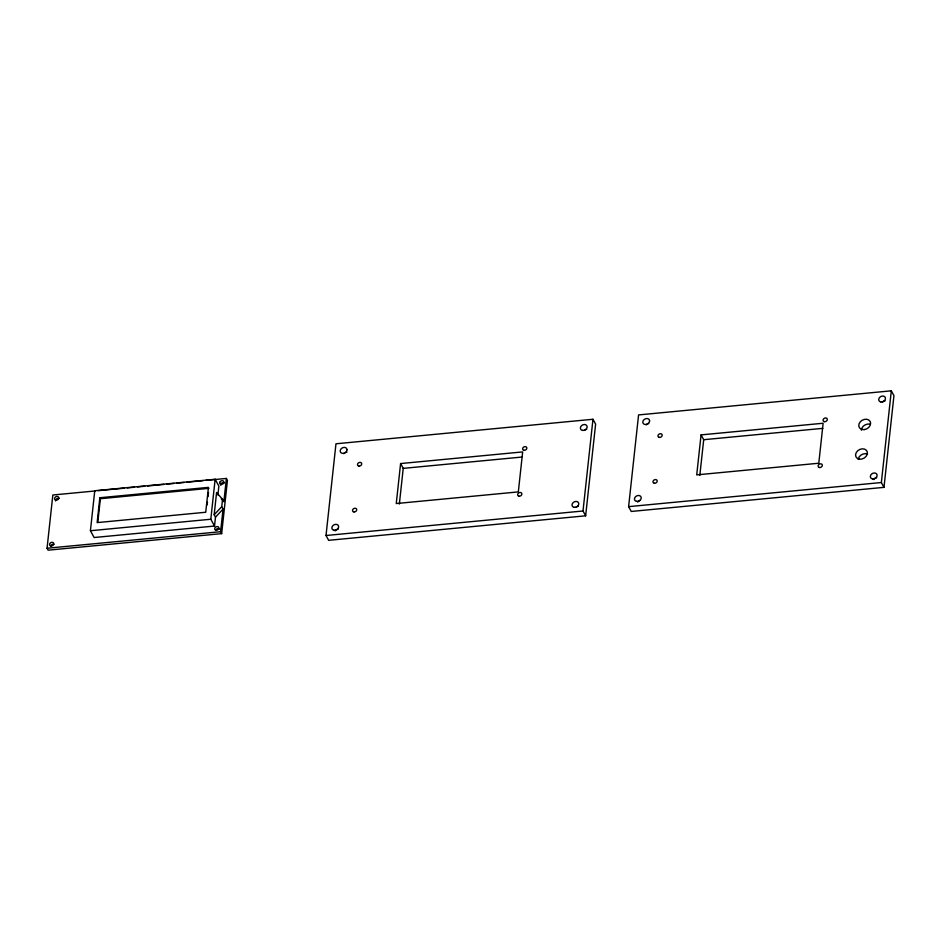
<?xml version="1.0" encoding="UTF-8"?>
<svg xmlns="http://www.w3.org/2000/svg" width="941" height="941" viewBox="0 0 941 941"><rect width="100%" height="100%" fill="white"/><g stroke="black" fill="none" stroke-linecap="round" stroke-linejoin="round"><path stroke-width="1.41" d="M205.961 480.392L226.381 478.44L227.44 480.369L221.653 533.629L48.109 550.179L47.05 548.25L52.837 495.001L95.123 490.967M90.418 530.736L94.759 490.743L215.148 479.263L218.865 486.062L217.9 494.954L216.583 492.543L214.172 514.739L215.489 517.15L214.524 526.043L94.135 537.523L90.418 530.736L210.808 519.244L214.524 526.043M99.84 497.742L97.135 522.608L205.726 512.257L208.431 487.379L99.84 497.742L100.369 498.706L97.817 522.196M207.149 504.929L207.455 502.165M208.055 496.636L208.502 492.496M210.808 519.244L215.148 479.263M221.653 533.629L220.594 531.7L223.052 509.116L221.735 506.705L222.535 499.295L216.583 492.543M226.381 478.44L223.852 501.706L222.535 499.295M326.009 535.511L335.972 443.787L592.971 419.274L595.618 424.097L585.643 515.809L328.656 540.322L326.009 535.511L583.008 510.998L585.643 515.809M400.595 463.56L396.255 503.541L518.326 491.896L522.667 451.915L400.595 463.56L403.23 468.371L399.349 504.07M583.008 510.998L592.971 419.274M628.612 506.646L638.574 414.922L891.315 390.821L893.95 395.632L883.987 487.356L631.246 511.457L628.612 506.646L881.352 482.533L883.987 487.356M701.069 434.895L696.716 474.876L818.788 463.231L823.128 423.25L701.069 434.895L703.703 439.706L699.822 475.417M881.352 482.533L891.315 390.821M214.172 514.739L221.735 506.705M215.489 517.15L223.052 509.116M98.04 490.684L124.294 488.179M127.211 487.909L134.504 487.215M137.421 486.932L144.714 486.238M147.631 485.956L163.675 484.427M166.592 484.145L173.885 483.451M176.802 483.18L184.083 482.474M187 482.204L203.044 480.675M403.23 468.371L522.396 457.008M703.703 439.706L822.869 428.343M100.369 498.706L208.961 488.344M47.05 548.25L220.594 531.7M221.3 498.812L223.005 500.741M637.716 502.059A3.541 2.788 -28.7 0 1 639.915 500.483M873.601 479.557A3.541 2.788 -28.7 0 1 876.683 477.805M646.326 424.826A3.541 2.788 -28.7 0 1 648.667 423.462M882.564 401.972A3.541 2.788 -28.7 0 1 885.046 400.878M861.403 430.225A6.211 4.87 -28.7 0 1 867.414 424.132L868.943 424.05A6.211 4.87 -28.7 0 1 870.366 424.332M858.216 459.396A6.211 4.87 -28.7 0 1 867.555 454.068M55.625 500.965A2.211 1.741 -28.7 0 1 58.86 498.495M50.614 546.286A2.211 1.741 -28.7 0 1 53.943 544.38M215.854 530.042A2.211 1.741 -28.7 0 1 219.759 529.23M220.77 485.274A2.211 1.741 -28.7 0 1 220.712 484.803L220.794 484.321A2.211 1.741 -28.7 0 1 224.346 482.945M335.125 530.924A3.541 2.788 -28.7 0 1 338.195 529.171M575.868 507.352A3.541 2.788 -28.7 0 1 578.35 506.258M343.724 453.691A3.541 2.788 -28.7 0 1 346.947 452.233M584.232 430.425A3.541 2.788 -28.7 0 1 586.702 429.331M346.982 449.645L346.911 450.41A3.541 2.788 -28.7 0 1 343.771 453.268L342.889 453.362A3.541 2.788 -28.7 0 1 340.242 450.621A3.541 2.788 -28.7 0 1 343.724 447.445A3.541 2.788 -28.7 0 1 346.982 449.645M649.584 420.78L649.502 421.544A3.541 2.788 -28.7 0 1 646.361 424.403L645.479 424.497A3.541 2.788 -28.7 0 1 642.844 421.756A3.541 2.788 -28.7 0 1 646.326 418.58A3.541 2.788 -28.7 0 1 649.584 420.78M219.735 482.392L219.653 482.874A2.211 1.741 -28.7 0 0 221.17 484.403L221.723 484.38A2.211 1.741 -28.7 0 0 223.864 482.368A2.211 1.741 -28.7 0 0 222.182 480.686A2.211 1.741 -28.7 0 0 219.735 482.392M58.754 498.024L58.66 498.518A2.211 1.741 -28.7 0 1 56.519 500.142L55.978 500.142A2.211 1.741 -28.7 0 1 54.59 498.248A2.211 1.741 -28.7 0 1 56.954 496.436A2.211 1.741 -28.7 0 1 58.754 498.024M864.603 429.543L863.073 429.625A6.211 4.87 -28.7 0 1 860.203 421.886A6.211 4.87 -28.7 0 1 870.096 421.38A6.211 4.87 -28.7 0 1 864.603 429.543M636.657 501.388A3.541 2.788 -28.7 0 0 641.174 497.366A3.541 2.788 -28.7 0 0 635.681 496.577A3.541 2.788 -28.7 0 0 636.657 501.388M824.598 421.674A2.211 1.741 -28.7 0 0 827.245 419.016A2.211 1.741 -28.7 0 0 823.728 418.757A2.211 1.741 -28.7 0 0 824.598 421.674M819.47 467.512A2.211 1.741 -28.7 0 0 822.293 465.007A2.211 1.741 -28.7 0 0 818.858 464.513A2.211 1.741 -28.7 0 0 819.47 467.512M659.335 437.4A2.211 1.741 -28.7 0 0 662.158 434.895A2.211 1.741 -28.7 0 0 658.724 434.401A2.211 1.741 -28.7 0 0 659.335 437.4M880.905 401.96A3.541 2.788 -28.7 0 0 885.422 397.937A3.541 2.788 -28.7 0 0 879.929 397.149A3.541 2.788 -28.7 0 0 880.905 401.96M872.542 478.887A3.541 2.788 -28.7 0 0 877.059 474.864A3.541 2.788 -28.7 0 0 871.566 474.076A3.541 2.788 -28.7 0 0 872.542 478.887M654.348 483.262A2.211 1.741 -28.7 0 0 657.171 480.757A2.211 1.741 -28.7 0 0 653.736 480.263A2.211 1.741 -28.7 0 0 654.348 483.262M859.404 459.161A6.211 4.87 -28.7 0 0 867.32 452.127A6.211 4.87 -28.7 0 0 857.71 450.751A6.211 4.87 -28.7 0 0 859.404 459.161M50.92 545.992A2.211 1.741 -28.7 0 0 53.755 543.486A2.211 1.741 -28.7 0 0 50.32 542.992A2.211 1.741 -28.7 0 0 50.92 545.992M216.042 530.242A2.211 1.741 -28.7 0 0 218.865 527.736A2.211 1.741 -28.7 0 0 215.442 527.242A2.211 1.741 -28.7 0 0 216.042 530.242M334.055 530.254A3.541 2.788 -28.7 0 0 338.584 526.231A3.541 2.788 -28.7 0 0 333.09 525.443A3.541 2.788 -28.7 0 0 334.055 530.254M524.125 450.327A2.211 1.741 -28.7 0 0 526.772 447.681A2.211 1.741 -28.7 0 0 523.255 447.422A2.211 1.741 -28.7 0 0 524.125 450.327M518.997 496.178A2.211 1.741 -28.7 0 0 521.832 493.66A2.211 1.741 -28.7 0 0 518.397 493.166A2.211 1.741 -28.7 0 0 518.997 496.178M358.862 466.066A2.211 1.741 -28.7 0 0 361.685 463.56A2.211 1.741 -28.7 0 0 358.25 463.066A2.211 1.741 -28.7 0 0 358.862 466.066M582.561 430.413A3.541 2.788 -28.7 0 0 587.09 426.402A3.541 2.788 -28.7 0 0 581.597 425.614A3.541 2.788 -28.7 0 0 582.561 430.413M574.21 507.34A3.541 2.788 -28.7 0 0 578.727 503.329A3.541 2.788 -28.7 0 0 573.234 502.541A3.541 2.788 -28.7 0 0 574.21 507.34M353.887 511.928A2.211 1.741 -28.7 0 0 356.71 509.41A2.211 1.741 -28.7 0 0 353.275 508.928A2.211 1.741 -28.7 0 0 353.887 511.928"/></g></svg>
